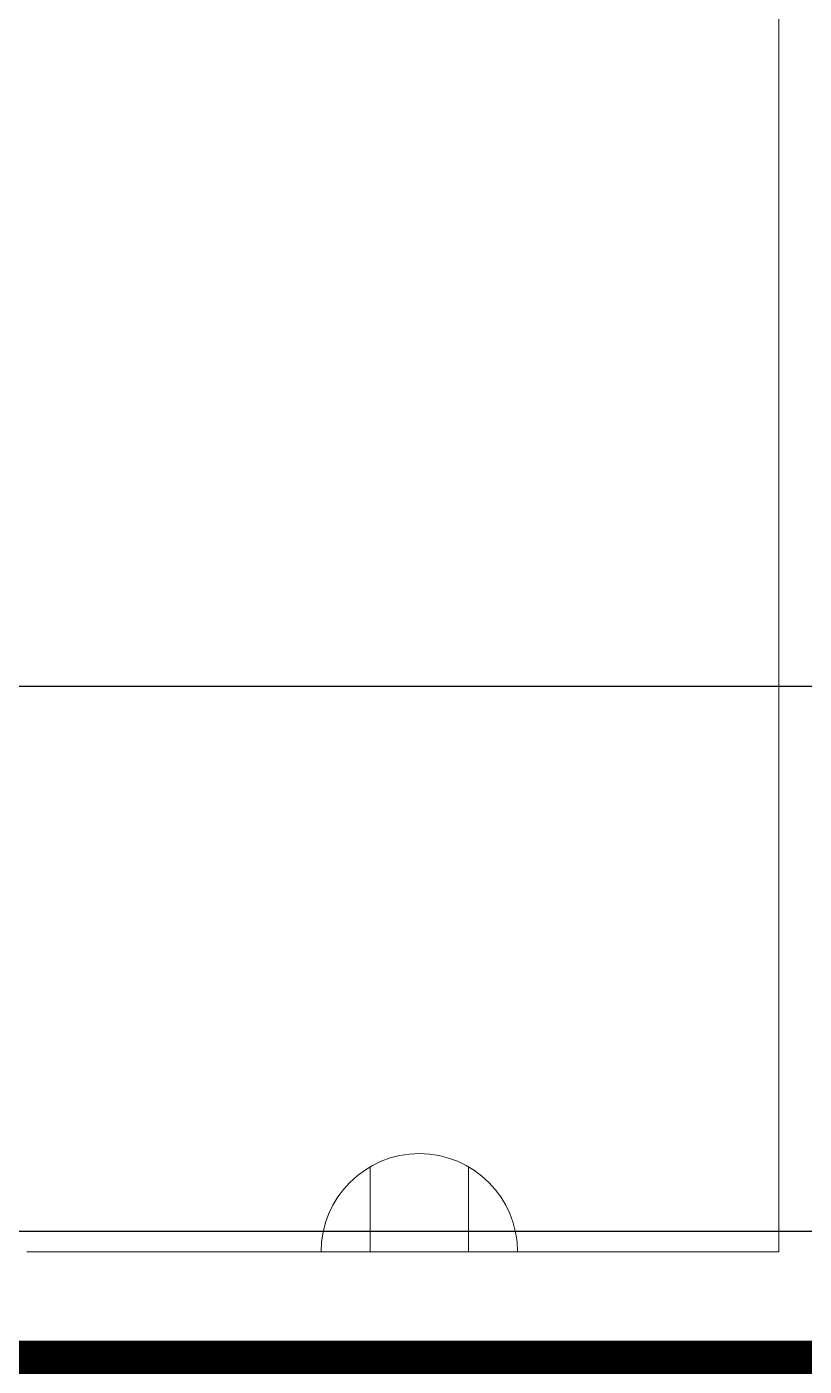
# Model space of a CAD drawing. Header units: metres. Extents: x 75097 to 220695, y -1557923 to -1361206.
# Drawn here: x 192598 to 194128, y -1469903 to -1467267 of the extents above; entities that cross this region are included whole.
import ezdxf

# ---------------------------------------------------------------- set-up
doc = ezdxf.new("R2010")
doc.units = ezdxf.units.M
doc.linetypes.add('DASHED2', pattern=[0.375, 0.25, -0.125])
doc.layers.get('0').update_dxf_attribs({"lineweight": 0})
doc.layers.add('A-100 - Copy$0$axes', color=8, linetype='Continuous')
doc.layers.add('A-100 - Copy$0$Walls', color=8, linetype='Continuous', lineweight=0)
doc.layers.add('E-LG', color=245, linetype='Continuous', lineweight=30)
doc.layers.add('E-POWR', color=7, linetype='Continuous', lineweight=9, true_color=0x4e7e3e)
doc.layers.add('EXF', color=7, linetype='Continuous', lineweight=0, true_color=0x4e7e3e)

# ---------------------------------------------------------------- blocks, each defined once
blk = doc.blocks.new('MECH UPDATED')
at = {"layer": 'EXF', "color": 85, "elevation": 0}
for points in [[(101035.6, -1363352.2), (101035.5, -1363739)], [(101035.6, -1363448.9), (101203.1, -1363448.9)], [(101035.5, -1363642.3), (101203, -1363642.4)]]:
    blk.add_lwpolyline(points, dxfattribs=at)
at = {"layer": 'EXF', "color": 85}
blk.add_arc((101035.5, -1363545.6, 0), 193.4, 269.9854, 89.9854, dxfattribs=at)
blk = doc.blocks.new('A-100 - Copy')
at = {"layer": 'A-100 - Copy$0$axes'}
blk.add_line((215795, -1469637.7, 2.4), (83877.8, -1469637.7, 2.4), dxfattribs=at)
at = {"layer": 'A-100 - Copy$0$Walls'}
for p, q in [((192598.3, -1469677.7, 0), (194078.3, -1469677.7, 0)), ((192598.3, -1469902.7, 0), (194432.1, -1469902.7, 0))]:
    blk.add_line(p, q, dxfattribs=at)
at = {"layer": 'A-100 - Copy$0$Walls', "elevation": 0}
blk.add_lwpolyline([(194078.3, -1464852.7), (194078.3, -1469677.7)], dxfattribs=at)

msp = doc.modelspace()

# ---------------------------------------------------------------- linework, layer by layer
at = {"layer": 'E-LG', "color": 1, "elevation": 0}
msp.add_lwpolyline([(192171.7, -1455445.9), (192171.7, -1459286.7), (194877.9, -1459286.7), (195054.8, -1459441.7), (194872, -1459542.4), (194872, -1468564.9), (190871.8, -1468564.9), (190781.3, -1468709.6), (190749.3, -1468550.1), (183890.7, -1468550.1), (183890.7, -1464705.6), (183797.6, -1464208.9), (183700.8, -1464453.4), (181239.8, -1464453.4), (181208.8, -1464214.4)], dxfattribs=at)
at = {"layer": 'E-POWR', "color": 240, "linetype": 'DASHED2', "ltscale": 500, "true_color": 0xf10e52, "const_width": 100, "elevation": 0}
msp.add_lwpolyline([(159393.3, -1448612.7), (159393.3, -1454972.7), (147820.4, -1454991.2), (147948, -1460991.2), (148420.5, -1460972.7), (148420.5, -1466760.4), (151756.7, -1466760.4), (151498.3, -1475532.7), (159048.3, -1475532.7), (159048.3, -1476893.7), (174041.3, -1476822.7), (174041.3, -1469902.7), (209947.3, -1469902.7), (209947.3, -1454972.7), (173995.3, -1454972.7), (173978.3, -1451323.8), (179573.3, -1451323.8), (179573.3, -1448020.8), (173978.3, -1448045.7)], dxfattribs=at)

# ---------------------------------------------------------------- block references
at = {"layer": 'EXF', "color": 85, "rotation": 89.99999999999999}
msp.add_blockref('MECH UPDATED', (-1170174.7, -1570713.2, 0), dxfattribs=at)

# ---------------------------------------------------------------- next in the draw order: block references
msp.add_blockref('A-100 - Copy', (0, 0))

doc.saveas('drawing.dxf')
